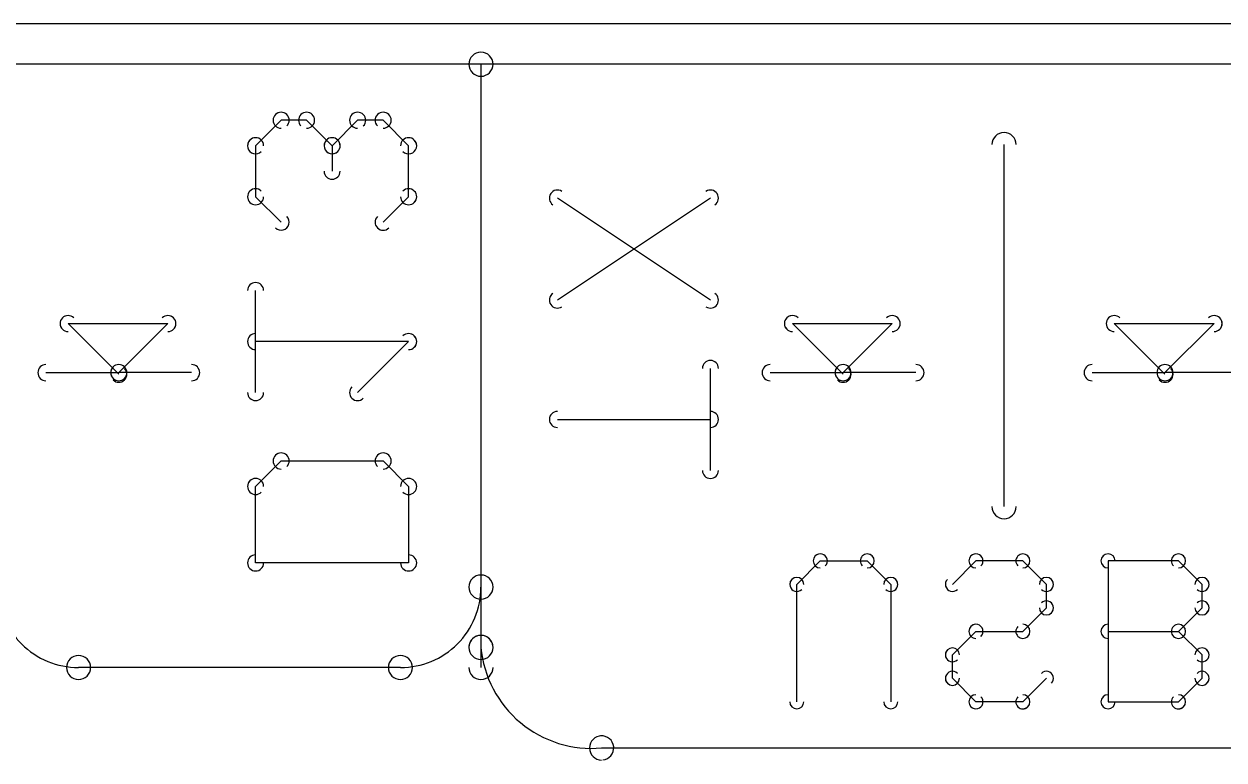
# Model space of a CAD drawing. Header units: inches. Extents: x 0 to 2.1, y -0.07 to 2.7.
# Drawn here: x 0.4264 to 0.7247, y 2.517 to 2.7 of the extents above; entities that cross this region are included whole.
import ezdxf

# ---------------------------------------------------------------- set-up
doc = ezdxf.new("R2010")
doc.units = ezdxf.units.IN
doc.header["$LTSCALE"] = 0.0393700787401575
doc.header["$MEASUREMENT"] = 0
doc.layers.add('freetronics11$pcb', color=96, linetype='Continuous', true_color=0x007f00)
doc.layers.add('freetronics11$screen', color=52, linetype='Continuous', true_color=0xd7d71f)

msp = doc.modelspace()

# ---------------------------------------------------------------- linework, layer by layer
at = {"layer": 'freetronics11$pcb'}
for p, q in [((1.5, 2.7, -0.063), (0.1999999999999997, 2.7, -0.063)), ((1.5, 2.7), (0.1999999999999997, 2.7))]:
    msp.add_line(p, q, dxfattribs=at)
at = {"layer": 'freetronics11$screen'}
for p, q in [((0.54, 2.69, -0.0642037024644965), (0.4199999999999999, 2.69, -0.0642037024644965)), ((0.54, 2.69, -0.0642037024644965), (0.54, 2.56, -0.0642037024644965)), ((0.81, 2.69, -0.0642037024644965), (0.54, 2.69, -0.0642037024644965)), ((0.4903390000000001, 2.676067000000001, -0.0642037024644965), (0.484, 2.669729, -0.0642037024644965)), ((0.496677, 2.676067000000001, -0.0642037024644965), (0.4903390000000001, 2.676067000000001, -0.0642037024644965)), ((0.5030160000000001, 2.669729, -0.0642037024644965), (0.496677, 2.676067000000001, -0.0642037024644965)), ((0.5093550000000002, 2.676067000000001, -0.0642037024644965), (0.5030160000000001, 2.669729, -0.0642037024644965)), ((0.5156939999999999, 2.676067000000001, -0.0642037024644965), (0.5093550000000002, 2.676067000000001, -0.0642037024644965)), ((0.5220320000000003, 2.669729, -0.0642037024644965), (0.5156939999999999, 2.676067000000001, -0.0642037024644965)), ((0.484, 2.669729, -0.0642037024644965), (0.484, 2.657051, -0.0642037024644965)), ((0.5030160000000001, 2.669729, -0.0642037024644965), (0.5030160000000001, 2.663390000000001, -0.0642037024644965)), ((0.5220320000000003, 2.657051, -0.0642037024644965), (0.5220320000000003, 2.669729, -0.0642037024644965)), ((0.6699999999999999, 2.58, -0.0642037024644965), (0.6699999999999999, 2.67, -0.0642037024644965)), ((0.484, 2.657051, -0.0642037024644965), (0.4903390000000001, 2.650712, -0.0642037024644965)), ((0.5156939999999999, 2.650712, -0.0642037024644965), (0.5220320000000003, 2.657051, -0.0642037024644965)), ((0.597032, 2.656711, -0.0642037024644965), (0.5590000000000002, 2.631356, -0.0642037024644965)), ((0.597032, 2.631356, -0.0642037024644965), (0.5590000000000002, 2.656711, -0.0642037024644965)), ((0.484, 2.608356000000001, -0.0642037024644965), (0.484, 2.633711, -0.0642037024644965)), ((0.4374020000000001, 2.625512000000001, -0.0642037024644965), (0.462205, 2.625512000000001, -0.0642037024644965)), ((0.4500000000000002, 2.612913, -0.0642037024644965), (0.4374020000000001, 2.625512000000001, -0.0642037024644965)), ((0.4500000000000002, 2.613307, -0.0642037024644965), (0.462205, 2.625512000000001, -0.0642037024644965)), ((0.6174020000000002, 2.625512000000001, -0.0642037024644965), (0.6422050000000001, 2.625512000000001, -0.0642037024644965)), ((0.6299999999999999, 2.612913, -0.0642037024644965), (0.6174020000000002, 2.625512000000001, -0.0642037024644965)), ((0.6299999999999999, 2.613307, -0.0642037024644965), (0.6422050000000001, 2.625512000000001, -0.0642037024644965)), ((0.6974019999999999, 2.625512000000001, -0.0642037024644965), (0.7222049999999998, 2.625512000000001, -0.0642037024644965)), ((0.71, 2.612913, -0.0642037024644965), (0.6974019999999999, 2.625512000000001, -0.0642037024644965)), ((0.71, 2.613307, -0.0642037024644965), (0.7222049999999998, 2.625512000000001, -0.0642037024644965)), ((0.5220320000000003, 2.621034, -0.0642037024644965), (0.484, 2.621034, -0.0642037024644965)), ((0.5093550000000002, 2.608356000000001, -0.0642037024644965), (0.5220320000000003, 2.621034, -0.0642037024644965)), ((0.4318900000000001, 2.613307, -0.0642037024644965), (0.4500000000000002, 2.613307, -0.0642037024644965)), ((0.4681100000000002, 2.613307, -0.0642037024644965), (0.4500000000000002, 2.613307, -0.0642037024644965)), ((0.597032, 2.589, -0.0642037024644965), (0.597032, 2.614355000000001, -0.0642037024644965)), ((0.6118899999999998, 2.613307, -0.0642037024644965), (0.6299999999999999, 2.613307, -0.0642037024644965)), ((0.64811, 2.613307, -0.0642037024644965), (0.6299999999999999, 2.613307, -0.0642037024644965)), ((0.6918899999999999, 2.613307, -0.0642037024644965), (0.71, 2.613307, -0.0642037024644965)), ((0.72811, 2.613307, -0.0642037024644965), (0.71, 2.613307, -0.0642037024644965)), ((0.5590000000000002, 2.601677, -0.0642037024644965), (0.597032, 2.601677, -0.0642037024644965)), ((0.484, 2.585016, -0.0642037024644965), (0.4903390000000001, 2.591355, -0.0642037024644965)), ((0.4903390000000001, 2.591355, -0.0642037024644965), (0.5156939999999999, 2.591355, -0.0642037024644965)), ((0.5156939999999999, 2.591355, -0.0642037024644965), (0.5220320000000003, 2.585016, -0.0642037024644965)), ((0.484, 2.566, -0.0642037024644965), (0.484, 2.585016, -0.0642037024644965)), ((0.5220320000000003, 2.585016, -0.0642037024644965), (0.5220320000000003, 2.566, -0.0642037024644965)), ((0.5220320000000003, 2.566, -0.0642037024644965), (0.484, 2.566, -0.0642037024644965)), ((0.6185, 2.560662000000001, -0.0642037024644965), (0.6243379999999998, 2.5665, -0.0642037024644965)), ((0.6243379999999998, 2.5665, -0.0642037024644965), (0.636015, 2.5665, -0.0642037024644965)), ((0.636015, 2.5665, -0.0642037024644965), (0.6418530000000002, 2.560662000000001, -0.0642037024644965)), ((0.663011, 2.5665, -0.0642037024644965), (0.6571730000000002, 2.560662000000001, -0.0642037024644965)), ((0.6746879999999997, 2.5665, -0.0642037024644965), (0.663011, 2.5665, -0.0642037024644965)), ((0.680526, 2.560662000000001, -0.0642037024644965), (0.6746879999999997, 2.5665, -0.0642037024644965)), ((0.7133609999999999, 2.5665, -0.0642037024644965), (0.695846, 2.5665, -0.0642037024644965)), ((0.695846, 2.5665, -0.0642037024644965), (0.695846, 2.531470000000001, -0.0642037024644965)), ((0.7191990000000001, 2.560662000000001, -0.0642037024644965), (0.7133609999999999, 2.5665, -0.0642037024644965)), ((0.54, 2.56, -0.0642037024644965), (0.54, 2.545, -0.0642037024644965)), ((0.6185, 2.531470000000001, -0.0642037024644965), (0.6185, 2.560662000000001, -0.0642037024644965)), ((0.6418530000000002, 2.560662000000001, -0.0642037024644965), (0.6418530000000002, 2.531470000000001, -0.0642037024644965)), ((0.680526, 2.554823, -0.0642037024644965), (0.680526, 2.560662000000001, -0.0642037024644965)), ((0.7191990000000001, 2.554823, -0.0642037024644965), (0.7191990000000001, 2.560662000000001, -0.0642037024644965)), ((0.6746879999999997, 2.548985, -0.0642037024644965), (0.680526, 2.554823, -0.0642037024644965)), ((0.7133609999999999, 2.548985, -0.0642037024644965), (0.7191990000000001, 2.554823, -0.0642037024644965)), ((0.6571730000000002, 2.543147, -0.0642037024644965), (0.663011, 2.548985, -0.0642037024644965)), ((0.663011, 2.548985, -0.0642037024644965), (0.6746879999999997, 2.548985, -0.0642037024644965)), ((0.695846, 2.548985, -0.0642037024644965), (0.7133609999999999, 2.548985, -0.0642037024644965)), ((0.7191990000000001, 2.543147, -0.0642037024644965), (0.7133609999999999, 2.548985, -0.0642037024644965)), ((0.54, 2.545, -0.0642037024644965), (0.54, 2.54, -0.0642037024644965)), ((0.6571730000000002, 2.537308, -0.0642037024644965), (0.6571730000000002, 2.543147, -0.0642037024644965)), ((0.7191990000000001, 2.537308, -0.0642037024644965), (0.7191990000000001, 2.543147, -0.0642037024644965)), ((0.52, 2.54, -0.0642037024644965), (0.4399999999999999, 2.54, -0.0642037024644965)), ((0.663011, 2.531470000000001, -0.0642037024644965), (0.6571730000000002, 2.537308, -0.0642037024644965)), ((0.680526, 2.537308, -0.0642037024644965), (0.6746879999999997, 2.531470000000001, -0.0642037024644965)), ((0.7133609999999999, 2.531470000000001, -0.0642037024644965), (0.7191990000000001, 2.537308, -0.0642037024644965)), ((0.6746879999999997, 2.531470000000001, -0.0642037024644965), (0.663011, 2.531470000000001, -0.0642037024644965)), ((0.695846, 2.531470000000001, -0.0642037024644965), (0.7133609999999999, 2.531470000000001, -0.0642037024644965)), ((0.5699999999999998, 2.52, -0.0642037024644965), (0.7850000000000001, 2.52, -0.0642037024644965))]:
    msp.add_line(p, q, dxfattribs=at)
for centre, radius, start, end in [((0.54, 2.69, -0.0642037024644965), 0.003, 0, 180), ((0.54, 2.69, -0.0642037024644965), 0.0030000000000001, 90, 270), ((0.54, 2.69, -0.0642037024644965), 0.0030000000000001, 270, 90), ((0.4903390000000001, 2.676067, -0.0642037024644965), 0.002, 90, 270), ((0.4903385, 2.6760675, -0.0642037024644965), 0.0020004050839766, 314.9999999999978, 134.9999999999978), ((0.4966775000000001, 2.6760675, -0.0642037024644965), 0.0020004050839766, 45.00000000000225, 225.0000000000022), ((0.496677, 2.676067, -0.0642037024644965), 0.002, 270, 90), ((0.5093550000000002, 2.676067, -0.0642037024644965), 0.002, 90, 270), ((0.5093550000000002, 2.6760675, -0.0642037024644965), 0.0020000515618353, 314.9898717025059, 134.9898717025059), ((0.5156935000000002, 2.6760675, -0.0642037024644965), 0.0020004050839766, 45.00000000000225, 225.0000000000022), ((0.5156939999999999, 2.676067, -0.0642037024644965), 0.002, 270, 90), ((0.6699999999999999, 2.67, -0.0642037024644965), 0.003, 0, 180), ((0.484, 2.6697285, -0.0642037024644965), 0.0020000515618353, 134.9898717025059, 314.9898717025059), ((0.484, 2.669729, -0.0642037024644965), 0.002, 0, 180), ((0.5030160000000001, 2.6697285, -0.0642037024644965), 0.0020000515618353, 134.9898717025059, 314.9898717025059), ((0.5030160000000001, 2.669729, -0.0642037024644965), 0.002, 0, 180), ((0.5030160000000001, 2.6697285, -0.0642037024644965), 0.0020000515618353, 225.0101282974941, 45.01012829749413), ((0.5220320000000003, 2.669729, -0.0642037024644965), 0.002, 0, 180), ((0.5220324999999999, 2.6697285, -0.0642037024644965), 0.0020004050839766, 225.0000000000022, 45.00000000000225), ((0.5030160000000001, 2.663390000000001, -0.0642037024644965), 0.002, 180, 0), ((0.484, 2.657051, -0.0642037024644965), 0.0019996979771956, 45, 225), ((0.5220324999999999, 2.657051, -0.0642037024644965), 0.0020000515618354, 315.0101282974919, 135.0101282974919), ((0.5590000000000002, 2.656711, -0.0642037024644965), 0.0019996942266256, 56.31787918402413, 236.3178791840241), ((0.5970325000000001, 2.656711, -0.0642037024644965), 0.0019999715622977, 303.6940403299905, 123.6940403299905), ((0.484, 2.657051, -0.0642037024644965), 0.002, 180, 0), ((0.5220320000000003, 2.657051, -0.0642037024644965), 0.002, 180, 0), ((0.4903385, 2.6507125, -0.0642037024644965), 0.0020004050839768, 225.0000000000022, 45.00000000000225), ((0.5156935000000002, 2.6507125, -0.0642037024644965), 0.0020004050839768, 134.9999999999978, 314.9999999999978), ((0.484, 2.633711, -0.0642037024644965), 0.002, 0, 180), ((0.5590000000000002, 2.631356, -0.0642037024644965), 0.0019996942266257, 123.6821208159688, 303.6821208159688), ((0.5970325000000001, 2.631356, -0.0642037024644965), 0.0019999715622979, 236.3059596700095, 56.30595967000953), ((0.4374015, 2.625512000000001, -0.0642037024644965), 0.0020000515618354, 44.98987170250812, 224.9898717025081), ((0.4374020000000001, 2.625512, -0.0642037024644965), 0.002, 90, 270), ((0.462205, 2.625512000000001, -0.0642037024644965), 0.0019996979771956, 315, 135), ((0.462205, 2.625512, -0.0642037024644965), 0.002, 270, 90), ((0.6174014999999997, 2.625512000000001, -0.0642037024644965), 0.0020000515618354, 44.98987170250587, 224.9898717025059), ((0.6174020000000002, 2.625512, -0.0642037024644965), 0.002, 90, 270), ((0.6422050000000001, 2.625512000000001, -0.0642037024644965), 0.0019996979771956, 315, 135), ((0.6422050000000001, 2.625512, -0.0642037024644965), 0.002, 270, 90), ((0.6974014999999998, 2.625512000000001, -0.0642037024644965), 0.0020000515618354, 44.98987170250812, 224.9898717025081), ((0.6974019999999999, 2.625512, -0.0642037024644965), 0.002, 90, 270), ((0.7222049999999998, 2.625512000000001, -0.0642037024644965), 0.0019996979771956, 315, 135), ((0.7222049999999998, 2.625512, -0.0642037024644965), 0.002, 270, 90), ((0.484, 2.621034, -0.0642037024644965), 0.002, 90, 270), ((0.5220324999999999, 2.6210335, -0.0642037024644965), 0.0020004050839766, 314.9999999999978, 134.9999999999978), ((0.5220320000000003, 2.621034, -0.0642037024644965), 0.002, 270, 90), ((0.597032, 2.614355000000001, -0.0642037024644965), 0.002, 0, 180), ((0.4318900000000001, 2.613307, -0.0642037024644965), 0.002, 90, 270), ((0.4500000000000002, 2.613307, -0.0642037024644965), 0.002, 90, 270), ((0.4500000000000002, 2.613307, -0.0642037024644965), 0.0019996979771956, 135, 315), ((0.4500000000000002, 2.6129135, -0.0642037024644965), 0.0020000515618354, 225.0101282974941, 45.01012829749413), ((0.4500000000000002, 2.613307, -0.0642037024644965), 0.002, 270, 90), ((0.4681100000000002, 2.613307, -0.0642037024644965), 0.002, 270, 90), ((0.6118899999999998, 2.613307, -0.0642037024644965), 0.002, 90, 270), ((0.6299999999999999, 2.613307, -0.0642037024644965), 0.002, 90, 270), ((0.6299999999999999, 2.613307, -0.0642037024644965), 0.0019996979771956, 135, 315), ((0.6299999999999999, 2.6129135, -0.0642037024644965), 0.0020000515618354, 225.0101282974941, 45.01012829749413), ((0.6299999999999999, 2.613307, -0.0642037024644965), 0.002, 270, 90), ((0.64811, 2.613307, -0.0642037024644965), 0.002, 270, 90), ((0.6918899999999999, 2.613307, -0.0642037024644965), 0.002, 90, 270), ((0.71, 2.613307, -0.0642037024644965), 0.002, 90, 270), ((0.71, 2.613307, -0.0642037024644965), 0.0019996979771956, 135, 315), ((0.71, 2.6129135, -0.0642037024644965), 0.0020000515618354, 225.0101282974941, 45.01012829749413), ((0.71, 2.613307, -0.0642037024644965), 0.002, 270, 90), ((0.5093550000000002, 2.608356000000001, -0.0642037024644965), 0.0019996979771956, 135, 315), ((0.484, 2.608356000000001, -0.0642037024644965), 0.002, 180, 0), ((0.5590000000000002, 2.601677, -0.0642037024644965), 0.002, 90, 270), ((0.597032, 2.601677, -0.0642037024644965), 0.002, 270, 90), ((0.4903390000000001, 2.591355, -0.0642037024644965), 0.002, 90, 270), ((0.4903385, 2.591355, -0.0642037024644965), 0.0020000515618354, 315.0101282974919, 135.0101282974919), ((0.5156935000000002, 2.591355, -0.0642037024644965), 0.0020000515618354, 44.98987170250812, 224.9898717025081), ((0.5156939999999999, 2.591355, -0.0642037024644965), 0.002, 270, 90), ((0.597032, 2.589, -0.0642037024644965), 0.002, 180, 0), ((0.484, 2.585016, -0.0642037024644965), 0.002, 0, 180), ((0.484, 2.585016, -0.0642037024644965), 0.0019996979771956, 135, 315), ((0.5220320000000003, 2.585016, -0.0642037024644965), 0.002, 0, 180), ((0.5220324999999999, 2.585016, -0.0642037024644965), 0.0020000515618354, 224.9898717025081, 44.98987170250812), ((0.6699999999999999, 2.58, -0.0642037024644965), 0.003, 180, 0), ((0.484, 2.566, -0.0642037024644965), 0.002, 90, 270), ((0.5220320000000003, 2.566, -0.0642037024644965), 0.002, 270, 90), ((0.6243379999999998, 2.5665, -0.0642037024644965), 0.0017499999999999, 90, 270), ((0.6243384999999999, 2.5665, -0.0642037024644965), 0.0017497357657659, 315.0115772436282, 135.0115772436282), ((0.6360144999999999, 2.5665, -0.0642037024644965), 0.0017497357657659, 44.98842275637182, 224.9884227563718), ((0.636015, 2.5665, -0.0642037024644965), 0.0017499999999999, 270, 90), ((0.663011, 2.5665, -0.0642037024644965), 0.0017499999999999, 90, 270), ((0.6630115000000001, 2.5665, -0.0642037024644965), 0.0017497357657659, 315.0115772436282, 135.0115772436282), ((0.6746875000000001, 2.5665, -0.0642037024644965), 0.0017497357657659, 44.98842275637182, 224.9884227563718), ((0.6746879999999997, 2.5665, -0.0642037024644965), 0.0017499999999999, 270, 90), ((0.695846, 2.5665, -0.0642037024644965), 0.0017499999999999, 90, 270), ((0.695846, 2.5665, -0.0642037024644965), 0.00175, 0, 180), ((0.7133604999999998, 2.5665, -0.0642037024644965), 0.0017497357657659, 44.98842275637182, 224.9884227563718), ((0.7133609999999999, 2.5665, -0.0642037024644965), 0.0017499999999999, 270, 90), ((0.484, 2.566, -0.0642037024644965), 0.002, 180, 0), ((0.5220320000000003, 2.566, -0.0642037024644965), 0.002, 180, 0), ((0.54, 2.56, -0.0642037024644965), 0.003, 0, 180), ((0.54, 2.56, -0.0642037024644965), 0.003, 0, 180), ((0.6185, 2.560662000000001, -0.0642037024644965), 0.00175, 0, 180), ((0.6185, 2.5606615, -0.0642037024644965), 0.0017497357657658, 134.9884227563615, 314.9884227563615), ((0.6418530000000002, 2.560662000000001, -0.0642037024644965), 0.00175, 0, 180), ((0.6418534999999999, 2.5606615, -0.0642037024644965), 0.0017500892834367, 225.0000000000051, 45.00000000000514), ((0.6571730000000002, 2.5606615, -0.0642037024644965), 0.0017497357657658, 134.9884227563641, 314.9884227563641), ((0.680526, 2.560662000000001, -0.0642037024644965), 0.00175, 0, 180), ((0.6805265, 2.5606615, -0.0642037024644965), 0.0017500892834367, 225.0000000000051, 45.00000000000514), ((0.7191989999999997, 2.560662000000001, -0.0642037024644965), 0.00175, 0, 180), ((0.7191995000000002, 2.5606615, -0.0642037024644965), 0.0017500892834367, 225.0000000000051, 45.00000000000514), ((0.4399999850584964, 2.559999985058496, -0.0642037024644965), 0.0199999850585019, 179.9999571957133, 270.0000428042869), ((0.5200000149415036, 2.559999985058496, -0.0642037024644965), 0.0199999850585019, 269.9999571957133, 4.28042867422e-05), ((0.54, 2.56, -0.0642037024644965), 0.003, 180, 0), ((0.6805265, 2.5548235, -0.0642037024644965), 0.0017500892834367, 314.9999999999948, 134.9999999999949), ((0.7191995000000002, 2.5548235, -0.0642037024644965), 0.0017500892834367, 314.9999999999948, 134.9999999999949), ((0.680526, 2.554823, -0.0642037024644965), 0.00175, 180, 0), ((0.7191989999999997, 2.554823, -0.0642037024644965), 0.00175, 180, 0), ((0.663011, 2.548985, -0.0642037024644965), 0.0017499999999999, 90, 270), ((0.6630115000000001, 2.5489855, -0.0642037024644965), 0.0017500892834367, 314.9999999999948, 134.9999999999949), ((0.6746875000000001, 2.5489855, -0.0642037024644965), 0.0017500892834367, 134.9999999999949, 314.9999999999948), ((0.6746879999999997, 2.548985, -0.0642037024644965), 0.0017499999999999, 270, 90), ((0.695846, 2.548985, -0.0642037024644965), 0.0017499999999999, 90, 270), ((0.7133604999999998, 2.5489855, -0.0642037024644965), 0.0017500892834367, 45.00000000000514, 225.0000000000051), ((0.7133604999999998, 2.5489855, -0.0642037024644965), 0.0017500892834367, 134.9999999999949, 314.9999999999948), ((0.7133609999999999, 2.548985, -0.0642037024644965), 0.0017499999999999, 270, 90), ((0.54, 2.545, -0.0642037024644965), 0.0030003546457044, 5.201344511742997, 185.201344511743), ((0.54, 2.545, -0.0642037024644965), 0.003, 0, 180), ((0.54, 2.545, -0.0642037024644965), 0.003, 180, 0), ((0.5674999813231203, 2.547499977587744, -0.0642037024644965), 0.027613381913688, 185.1943861034484, 275.1944717120217), ((0.6571730000000002, 2.543147, -0.0642037024644965), 0.00175, 0, 180), ((0.6571730000000002, 2.5431465, -0.0642037024644965), 0.0017497357657658, 134.9884227563641, 314.9884227563641), ((0.7191989999999997, 2.543147, -0.0642037024644965), 0.00175, 0, 180), ((0.7191995000000002, 2.5431465, -0.0642037024644965), 0.0017500892834367, 225.0000000000051, 45.00000000000514), ((0.4399999999999999, 2.54, -0.0642037024644965), 0.0030000000000001, 90, 270), ((0.4399999999999999, 2.54, -0.0642037024644965), 0.0030000000000001, 270, 90), ((0.52, 2.54, -0.0642037024644965), 0.0030000000000001, 90, 270), ((0.52, 2.54, -0.0642037024644965), 0.0030000000000001, 270, 90), ((0.54, 2.54, -0.0642037024644965), 0.003, 180, 0), ((0.6571730000000002, 2.5373085, -0.0642037024644965), 0.0017497357657658, 45.01157724363589, 225.0115772436359), ((0.6805265, 2.5373085, -0.0642037024644965), 0.0017500892834367, 314.9999999999948, 134.9999999999949), ((0.7191995000000002, 2.5373085, -0.0642037024644965), 0.0017500892834367, 314.9999999999948, 134.9999999999949), ((0.6571730000000002, 2.537308, -0.0642037024644965), 0.00175, 180, 0), ((0.7191989999999997, 2.537308, -0.0642037024644965), 0.00175, 180, 0), ((0.663011, 2.531470000000001, -0.0642037024644965), 0.0017499999999999, 90, 270), ((0.6630115000000001, 2.5314705, -0.0642037024644965), 0.0017500892834367, 225.0000000000051, 45.00000000000514), ((0.6746875000000001, 2.5314705, -0.0642037024644965), 0.0017500892834367, 134.9999999999949, 314.9999999999948), ((0.6746879999999997, 2.531470000000001, -0.0642037024644965), 0.0017499999999999, 270, 90), ((0.695846, 2.531470000000001, -0.0642037024644965), 0.0017499999999999, 90, 270), ((0.7133604999999998, 2.5314705, -0.0642037024644965), 0.0017500892834367, 134.9999999999949, 314.9999999999948), ((0.7133609999999999, 2.531470000000001, -0.0642037024644965), 0.0017499999999999, 270, 90), ((0.6185, 2.531470000000001, -0.0642037024644965), 0.00175, 180, 0), ((0.6418530000000002, 2.531470000000001, -0.0642037024644965), 0.00175, 180, 0), ((0.695846, 2.531470000000001, -0.0642037024644965), 0.00175, 180, 0), ((0.5699999999999998, 2.52, -0.0642037024644965), 0.0030000000000001, 90, 270), ((0.5700000000000003, 2.52, -0.0642037024644965), 0.0030003546457044, 275.2013445117468, 95.20134451174683)]:
    msp.add_arc(centre, radius, start, end, dxfattribs=at)

doc.saveas('drawing.dxf')
